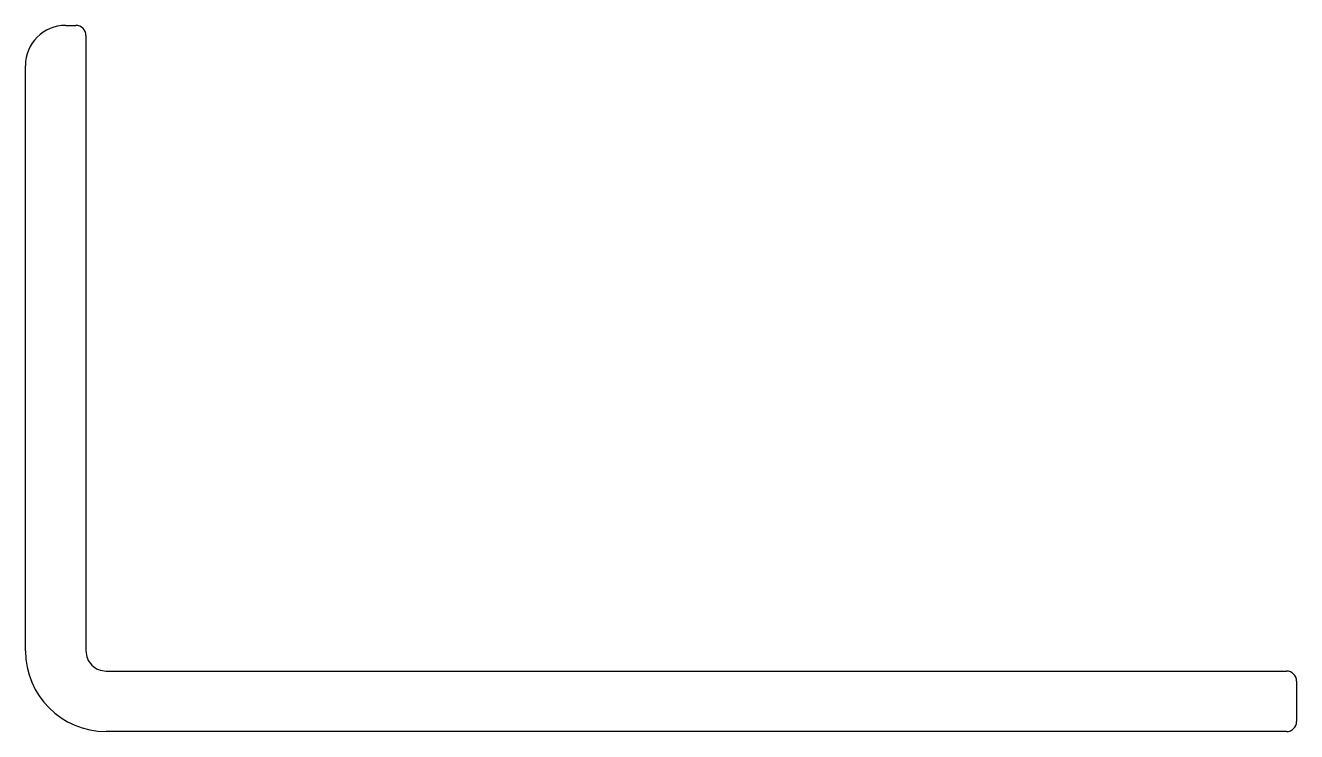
# Model space of a CAD drawing. Extents: x 591.1 to 654.1, y 448.9 to 483.9.
import ezdxf

# ---------------------------------------------------------------- set-up
doc = ezdxf.new("R2010")
doc.units = 0
doc.layers.get('0').update_dxf_attribs({"linetype": 'CONTINUOUS'})

msp = doc.modelspace()

# ---------------------------------------------------------------- linework, layer by layer
for p, q in [((593.06, 483.927), (593.56, 483.927)), ((594.06, 483.427), (594.06, 452.927)), ((591.06, 452.927), (591.06, 481.927)), ((595.06, 451.927), (653.56, 451.927)), ((654.06, 451.427), (654.06, 449.427)), ((653.56, 448.927), (595.06, 448.927))]:
    msp.add_line(p, q)
for centre, radius, start, end in [((593.06, 481.927), 2, 90, 180), ((593.56, 483.427), 0.5, 0, 90), ((595.06, 452.927), 4, 180, 270), ((595.06, 452.927), 1, 180, 225), ((595.06, 452.927), 1, 225, 270), ((653.56, 451.427), 0.5, 0, 90), ((653.56, 449.427), 0.5, 270, 360)]:
    msp.add_arc(centre, radius, start, end)

doc.saveas('drawing.dxf')
